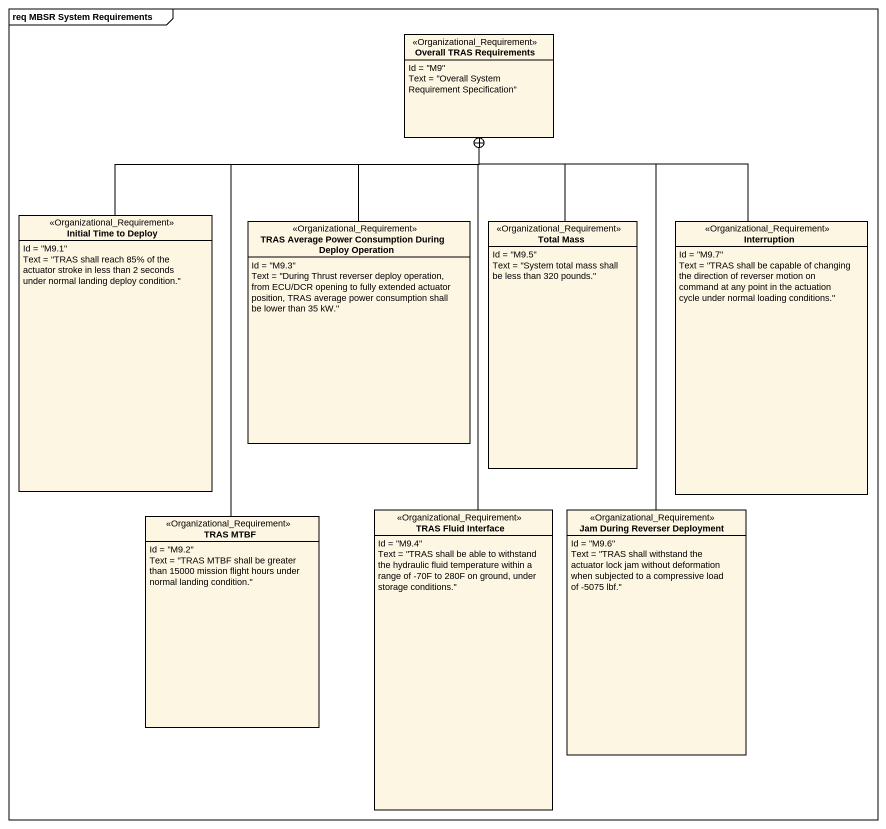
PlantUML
@startuml
mainframe req MBSR System Requirements
hide circle
hide empty members
class "Overall TRAS Requirements" as Overall_TRAS_Requirements <<Organizational_Requirement>> {
  Id = "M9"
  Text = "Overall System Requirement Specification"
}
class "Initial Time to Deploy" as Initial_Time_to_Deploy <<Organizational_Requirement>> {
  Id = "M9.1"
  Text = "TRAS shall reach 85% of the actuator stroke in less than 2 seconds under normal landing deploy condition."
}
class "TRAS Average Power Consumption During Deploy Operation" as TRAS_Average_Power <<Organizational_Requirement>> {
  Id = "M9.3"
  Text = "During Thrust reverser deploy operation, from ECU/DCR opening to fully extended actuator position, TRAS average power consumption shall be lower than 35 kW."
}
class "Total Mass" as Total_Mass <<Organizational_Requirement>> {
  Id = "M9.5"
  Text = "System total mass shall be less than 320 pounds."
}
class Interruption <<Organizational_Requirement>> {
  Id = "M9.7"
  Text = "TRAS shall be capable of changing the direction of reverser motion on command at any point in the actuation cycle under normal loading conditions."
}
class "TRAS MTBF" as TRAS_MTBF <<Organizational_Requirement>> {
  Id = "M9.2"
  Text = "TRAS MTBF shall be greater than 15000 mission flight hours under normal landing condition."
}
class "TRAS Fluid Interface" as TRAS_Fluid_Interface <<Organizational_Requirement>> {
  Id = "M9.4"
  Text = "TRAS shall be able to withstand the hydraulic fluid temperature within a range of -70F to 280F on ground, under storage conditions."
}
class "Jam During Reverser Deployment" as Jam_During_Reverser <<Organizational_Requirement>> {
  Id = "M9.6"
  Text = "TRAS shall withstand the actuator lock jam without deformation when subjected to a compressive load of -5075 lbf."
}
Initial_Time_to_Deploy -up-+ Overall_TRAS_Requirements
TRAS_Average_Power -up-+ Overall_TRAS_Requirements
Total_Mass -up-+ Overall_TRAS_Requirements
Interruption -up-+ Overall_TRAS_Requirements
TRAS_MTBF -up-+ Overall_TRAS_Requirements
TRAS_Fluid_Interface -up-+ Overall_TRAS_Requirements
Jam_During_Reverser -up-+ Overall_TRAS_Requirements
@enduml
